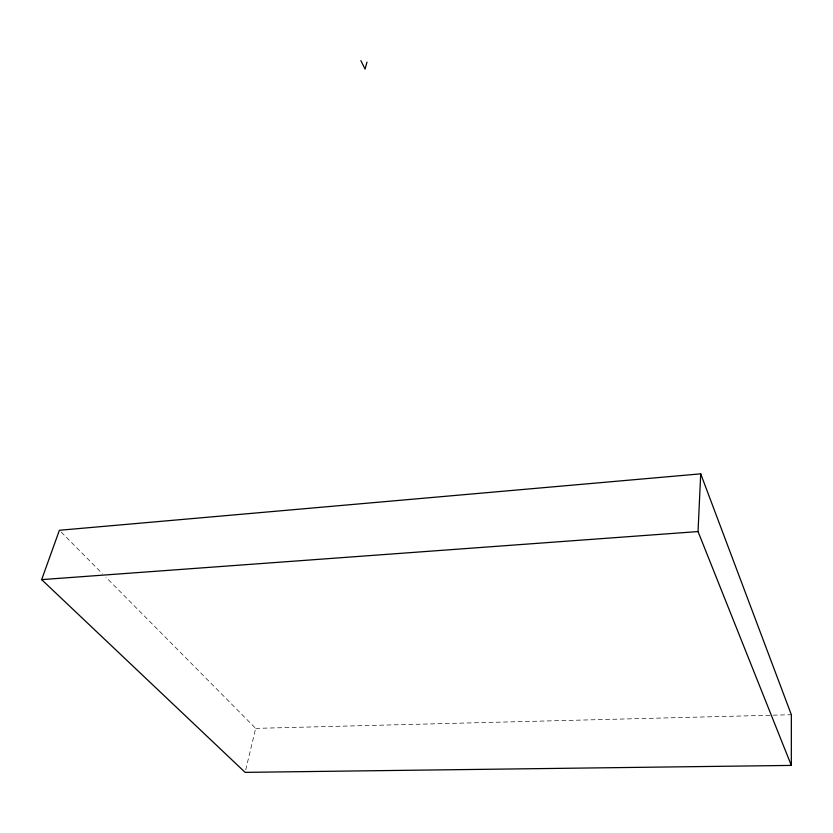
<?xml version="1.0" encoding="UTF-8"?>
<svg xmlns="http://www.w3.org/2000/svg" width="833" height="833" viewBox="0 0 833 833"><rect width="100%" height="100%" fill="white"/><g stroke="black" fill="none" stroke-linecap="round" stroke-linejoin="round"><path stroke-width="0.62" stroke-dasharray="4.17 3.12" d="M245.725 769.859L255.679 728.375L105.958 577.269M255.679 728.375L771.847 715.224M773.149 715.193L791.35 714.724M61.225 532.12L102.303 573.583"/><path stroke-width="1.25" d="M791.319 765.412L791.35 714.724L700.709 473.842L59.393 530.277L41.65 579.622L245.121 772.368L791.319 765.412L698.033 531.569L700.709 473.842M366.968 62.1L365.073 69.097L360.876 60.632M41.65 579.622L698.033 531.569"/></g></svg>
